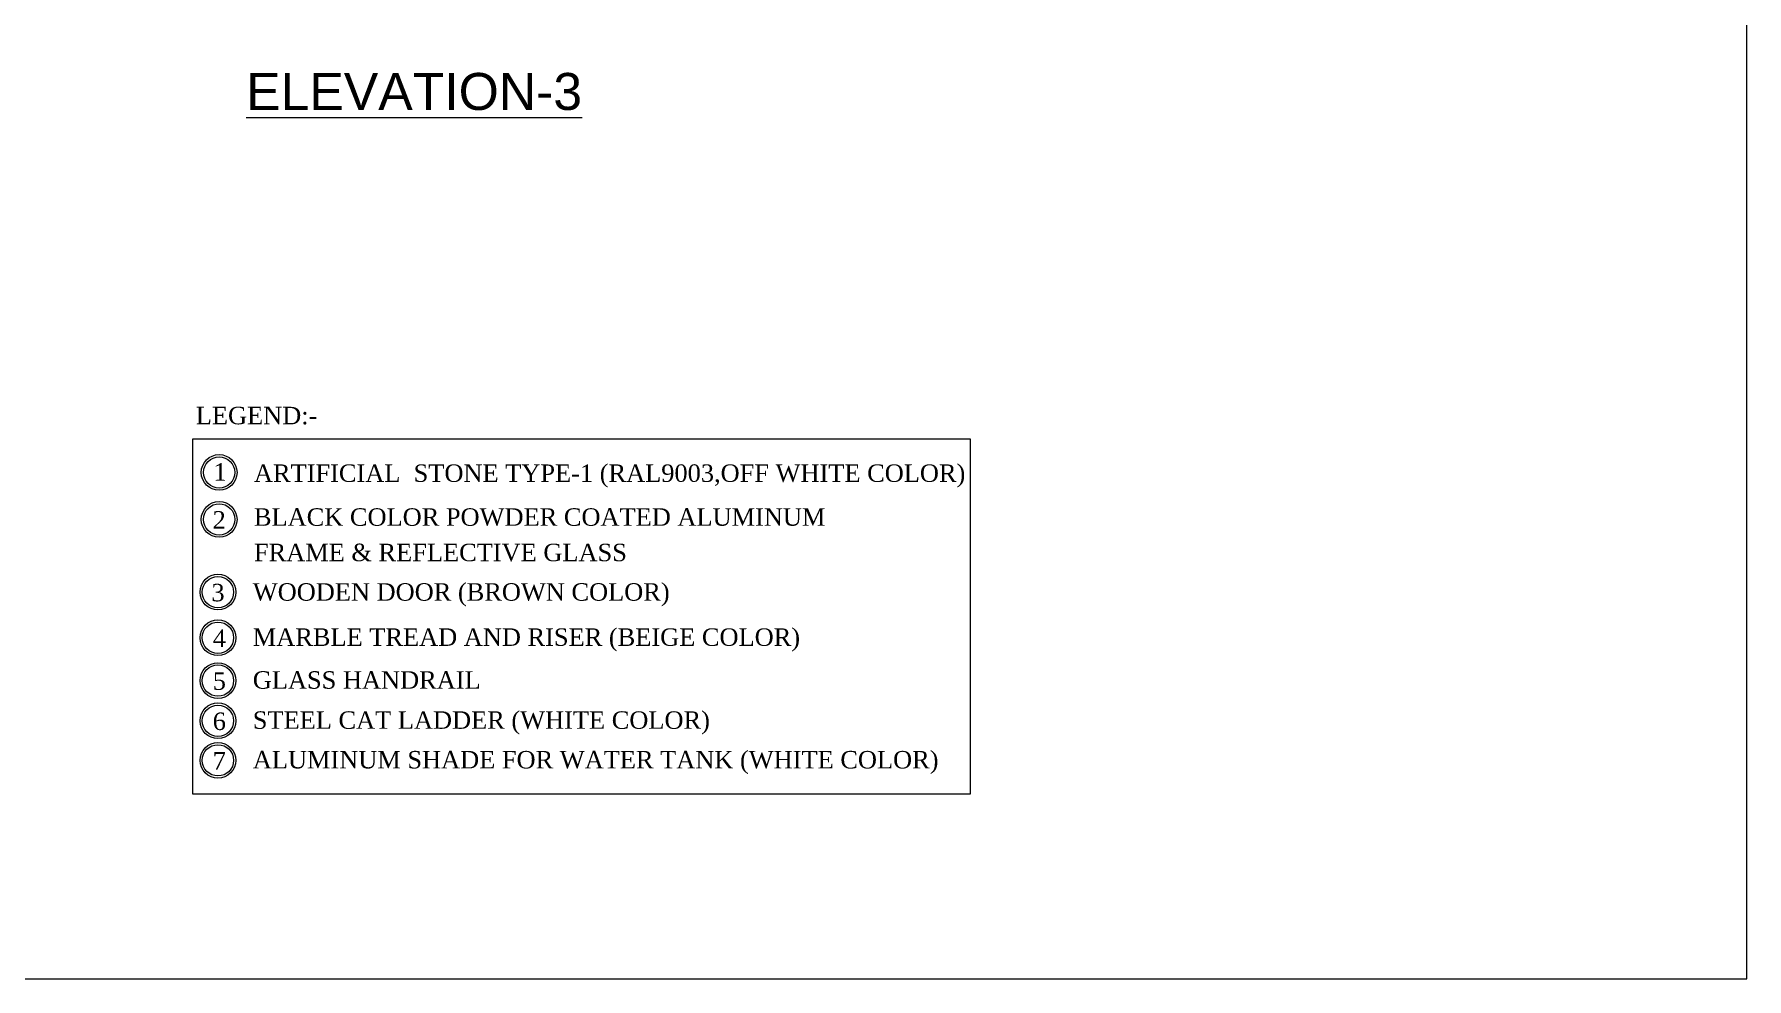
# Model space of a CAD drawing. Header units: inches. Extents: x -114 to 635, y -137 to 57.
# Drawn here: x 420.31 to 448.88, y -2.31 to 13.45 of the extents above; entities that cross this region are included whole.
import ezdxf

# ---------------------------------------------------------------- set-up
doc = ezdxf.new("R2010")
doc.units = ezdxf.units.IN
doc.header["$MEASUREMENT"] = 0
for name, color, linetype, lineweight in [('A-ELEVATION TAG', 230, 'Continuous', 5), ('BORDER A2', 7, 'Continuous', 50), ('TEXT2', 7, 'Continuous', 0)]:
    doc.layers.add(name, color=color, linetype=linetype, lineweight=lineweight)
doc.styles.add('Arial', font='arial.ttf')
doc.styles.add('BORDER', font='times.ttf', dxfattribs={"height": 0.2})

msp = doc.modelspace()

# ---------------------------------------------------------------- linework, layer by layer
at = {"layer": 'BORDER A2', "lineweight": 5}
msp.add_lwpolyline([(403.275, -2.308), (448.875, -2.308), (448.875, 37.892), (403.275, 37.892)], close=True, dxfattribs=at)
at = {"layer": 'TEXT2'}
msp.add_lwpolyline([(422.954, 0.778), (435.928, 0.778), (435.927, 6.694), (422.954, 6.694)], close=True, dxfattribs=at)
for centre, radius in [((423.396, 6.137), 0.298), ((423.396, 6.137), 0.261), ((423.396, 5.354), 0.298), ((423.396, 5.354), 0.261), ((423.376, 4.141), 0.298), ((423.376, 4.141), 0.261), ((423.376, 3.38), 0.298), ((423.376, 3.38), 0.261), ((423.376, 2.665), 0.298), ((423.376, 2.665), 0.261), ((423.376, 1.995), 0.298), ((423.376, 1.995), 0.261), ((423.376, 1.335), 0.298), ((423.376, 1.335), 0.261)]:
    msp.add_circle(centre, radius, dxfattribs=at)

# ---------------------------------------------------------------- texts
at = {"layer": 'A-ELEVATION TAG', "style": 'Arial'}
msp.add_text('%%UELEVATION-3', height=0.61699, dxfattribs=at).set_placement((423.846, 12.184))
at = {"layer": 'TEXT2', "style": 'BORDER'}
for s, height, p in [('LEGEND:-', 0.2913, (423.006, 6.941)), ('1', 0.291, (423.301, 6.001)), ('ARTIFICIAL  STONE TYPE-1 (RAL9003,OFF WHITE COLOR)', 0.29127, (423.976, 5.98)), ('2', 0.291, (423.287, 5.201)), ('BLACK COLOR POWDER COATED ALUMINUM', 0.29127, (423.976, 5.248)), ('FRAME & REFLECTIVE GLASS', 0.29127, (423.976, 4.657)), ('WOODEN DOOR (BROWN COLOR)', 0.29127, (423.957, 3.998)), ('3', 0.291, (423.267, 3.988)), ('4', 0.291, (423.289, 3.226)), ('MARBLE TREAD AND RISER (BEIGE COLOR)', 0.29127, (423.957, 3.245)), ('5', 0.291, (423.289, 2.511)), ('GLASS HANDRAIL', 0.29127, (423.957, 2.53)), ('6', 0.291, (423.289, 1.841)), ('STEEL CAT LADDER (WHITE COLOR)', 0.29127, (423.957, 1.861)), ('7', 0.291, (423.289, 1.181)), ('ALUMINUM SHADE FOR WATER TANK (WHITE COLOR)', 0.29127, (423.957, 1.2))]:
    msp.add_text(s, height=height, dxfattribs=at).set_placement(p)

doc.saveas('drawing.dxf')
